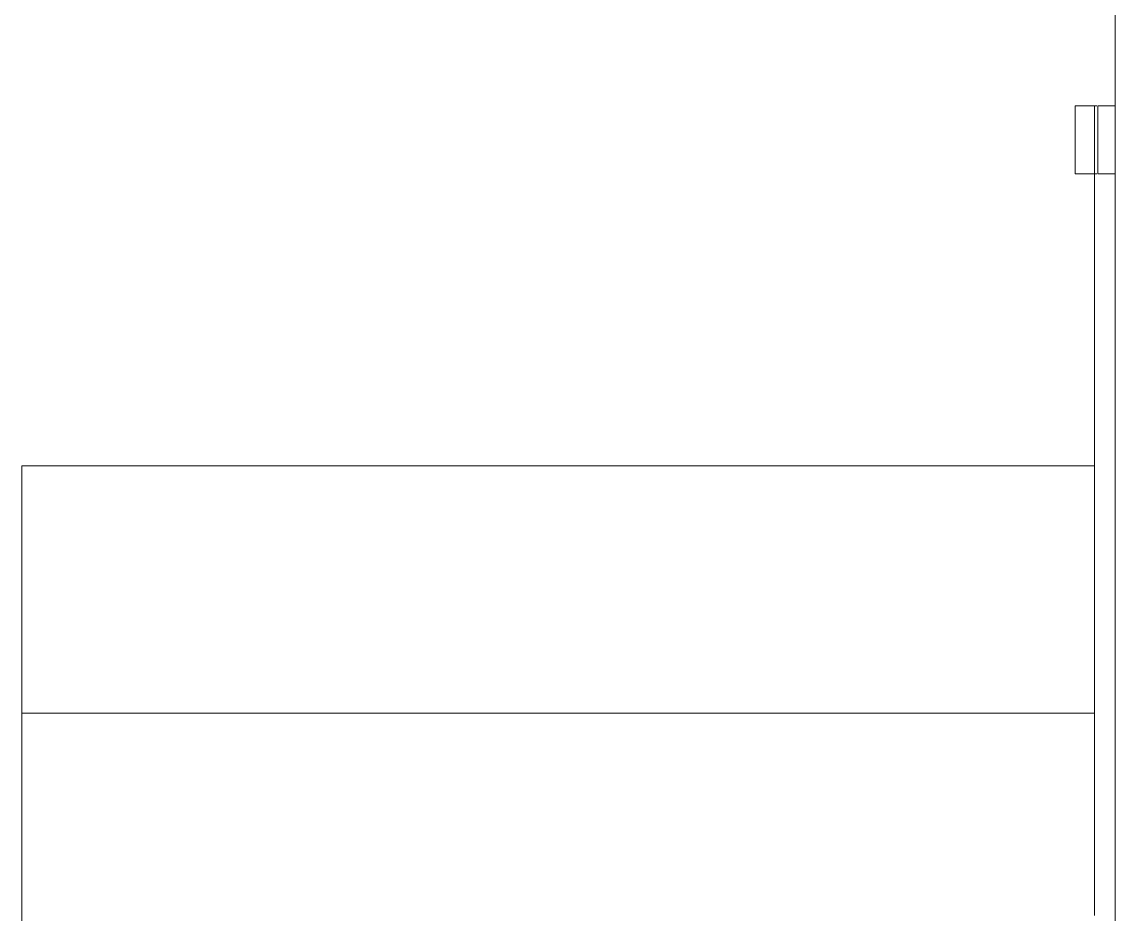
# Model space of a CAD drawing. Extents: x 4834 to 83801, y -13735 to 32221.
# Drawn here: x 13562.68 to 13586.99, y -12466.51 to -12446.67 of the extents above; entities that cross this region are included whole.
import ezdxf

# ---------------------------------------------------------------- set-up
doc = ezdxf.new("R2010")
doc.units = 0
doc.header["$LTSCALE"] = 8
doc.header["$MEASUREMENT"] = 0
doc.linetypes.add('Dash 1_16_', pattern=[0.125, 0.0625, -0.0625])
for name, color, linetype, lineweight in [('A-COLS', 52, 'Continuous', 9), ('Q-CASE', 31, 'Continuous', 9), ('Q-SPCQ', 91, 'Continuous', 9)]:
    doc.layers.add(name, color=color, linetype=linetype, lineweight=lineweight)
doc.layers.add('ELEVATION', color=7, linetype='Continuous', lineweight=25, true_color=0xdda54b)

# ---------------------------------------------------------------- blocks, each defined once
blk = doc.blocks.new('Kitchenette - Small - 48_-372256-Section 1')
at = {"layer": 'Q-SPCQ'}
for p, q in [((812.353, 34.5), (836.205, 34.5)), ((812.353, 34.5), (812.353, 0)), ((812.353, 0), (815.181, 0)), ((816.277, 0), (826.181, 0)), ((827.277, 0), (828.132, 0)), ((829.228, 0), (833.205, 0))]:
    blk.add_line(p, q, dxfattribs=at)
at = {"layer": 'Q-SPCQ', "linetype": 'Dash 1_16_'}
for p, q in [((836.205, 24.823), (828.651, 22.142)), ((826.758, 21.47), (817.651, 18.239)), ((816.151, 17.707), (813.103, 16.625)), ((813.103, 16.625), (816.151, 15.543)), ((817.651, 15.011), (826.151, 11.995)), ((828.945, 11.003), (830.821, 10.338)), ((831.809, 9.987), (836.205, 8.427))]:
    blk.add_line(p, q, dxfattribs=at)
blk = doc.blocks.new('Counter Top w Sink Hole - 24_ Depth-374096-Section 1')
at = {"layer": 'Q-CASE'}
for p, q in [((812.353, 40), (812.353, 34.5)), ((836.205, 40), (812.353, 40)), ((836.205, 34.5), (812.353, 34.5))]:
    blk.add_line(p, q, dxfattribs=at)
blk = doc.blocks.new('BAR_WITH_STOOLS_16588 - BAR_WITH_STOOLS_16588-392758-Section 1')
at = {"layer": 'Q-CASE'}
for p, q in [((835.78, 48), (835.78, 46.488)), ((835.78, 48), (836.263, 48)), ((836.205, 48), (836.205, 30)), ((836.28, 48), (836.28, 46.488)), ((836.28, 48), (836.659, 48)), ((836.263, 46.488), (835.78, 46.488)), ((836.659, 46.488), (836.28, 46.488))]:
    blk.add_line(p, q, dxfattribs=at)

msp = doc.modelspace()

# ---------------------------------------------------------------- linework, layer by layer
at = {"layer": 'A-COLS'}
msp.add_line((13586.99291, -12496.53771), (13586.99291, -12400.53771), dxfattribs=at)

# ---------------------------------------------------------------- block references
at = {"layer": 'ELEVATION', "color": 6, "linetype": 'Continuous', "lineweight": 0}
for name in ['BAR_WITH_STOOLS_16588 - BAR_WITH_STOOLS_16588-392758-Section 1', 'Counter Top w Sink Hole - 24_ Depth-374096-Section 1', 'Kitchenette - Small - 48_-372256-Section 1']:
    msp.add_blockref(name, (12750.32625, -12496.53771), dxfattribs=at)

doc.saveas('drawing.dxf')
